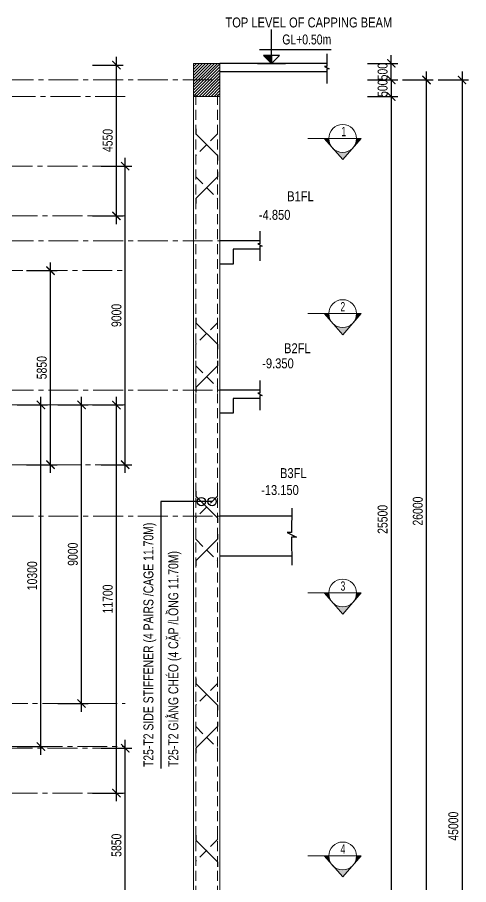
# Model space of a CAD drawing. Header units: millimetres. Extents: x 2611025 to 4139346, y -89870 to 101087.
# Drawn here: x 3164265 to 3177877, y -24263 to 1887 of the extents above; entities that cross this region are included whole.
import ezdxf
from ezdxf.enums import TextEntityAlignment as Align

# ---------------------------------------------------------------- set-up
doc = ezdxf.new("R2010")
doc.units = ezdxf.units.MM
doc.header["$LTSCALE"] = 1200
doc.header["$PDMODE"] = 35
doc.linetypes.add('CENTER2', pattern=[1.125, 0.75, -0.125, 0.125, -0.125])
doc.linetypes.add('HIDDEN', pattern=[0.375, 0.25, -0.125])
for name, color, linetype, lineweight in [('1', 9, 'Continuous', 13), ('BOUND', 3, 'Continuous', 20), ('CODE', 3, 'Continuous', 15), ('ENOTE', 2, 'Continuous', 15), ('Grid line', 160, 'CENTER2', 5), ('HIDE', 8, 'HIDDEN', 13), ('K-THUOC', 1, 'Continuous', 18), ('LEADER', 8, 'Continuous', 9), ('S-Beam - Cont', 60, 'Continuous', 25), ('T2CO', 4, 'Continuous', 30), ('T2HI', 4, 'HIDDEN', 13), ('TEXTVN', 2, 'Continuous', 20)]:
    doc.layers.add(name, color=color, linetype=linetype, lineweight=lineweight)
for name, color, linetype in [('CDC.02.DIM', 1, 'Continuous'), ('CDC.06.TEXT', 2, 'Continuous'), ('CDC.10.HATCH', 251, 'Continuous'), ('Q-Dim-line', 75, 'Continuous')]:
    doc.layers.add(name, color=color, linetype=linetype)
doc.styles.add('DB_Arial', font='arial.ttf', dxfattribs={"width": 0.8})
doc.styles.add('SMTEXT', font='arial.ttf', dxfattribs={"width": 0.75})
doc.styles.add('TEXTVN', font='VHELVCN.TTF', dxfattribs={"width": 0.8})
doc.dimstyles.new('BSV1-100', dxfattribs={"dimtxt": 300, "dimasz": 250, "dimexe": 200, "dimexo": 0, "dimgap": 108, "dimtad": 1, "dimdec": 0, "dimdsep": 46, "dimtxsty": 'SMTEXT', "dimblk": 'ARCHTICK', "dimcen": 100, "dimdle": 250, "dimclrd": 256, "dimclre": 256, "dimclrt": 1, "dimadec": 0, "dimazin": 0, "dimtfac": 1, "dimtdec": 0, "dimtix": 1, "dimtmove": 2, "dimatfit": 3, "dimfxl": 720, "dimfxlon": 1, "dimtolj": 1, "dimtzin": 0, "dimarcsym": 0})
doc.dimstyles.new('BSV25', dxfattribs={"dimtxt": 300, "dimasz": 250, "dimexe": 200, "dimexo": 0, "dimgap": 108, "dimtad": 1, "dimdec": 0, "dimlfac": 0.25, "dimdsep": 46, "dimtxsty": 'SMTEXT', "dimblk": 'ARCHTICK', "dimcen": 100, "dimdle": 250, "dimclrd": 256, "dimclre": 256, "dimclrt": 2, "dimadec": 0, "dimazin": 0, "dimtfac": 1, "dimtdec": 0, "dimtix": 1, "dimtmove": 2, "dimatfit": 3, "dimfxl": 800, "dimfxlon": 1, "dimtolj": 1, "dimtzin": 0, "dimarcsym": 0})

# ---------------------------------------------------------------- blocks, each defined once
blk = doc.blocks.new('_ArchTick')
at = {"color": 0, "linetype": 'ByBlock', "const_width": 0.15}
blk.add_lwpolyline([(-0.5, -0.5), (0.5, 0.5)], dxfattribs=at)
blk = doc.blocks.new('tag_cd')
at = {"layer": 'CDC.10.HATCH'}
blk.add_hatch(color=256, dxfattribs=at).paths.add_polyline_path([(180, 240), (420, 0), (420, 240)])
at = {"layer": 'CDC.02.DIM'}
for points in [[(420, 240), (420, 0), (660, 240), (180, 240), (420, 0), (420, 1020)], [(60, 420), (2220, 420)], [(0, 0), (840, 0)]]:
    blk.add_lwpolyline(points, dxfattribs=at)
at = {"layer": 'CDC.06.TEXT', "ltscale": 0.5, "style": 'SMTEXT', "width": 0.75}
blk.add_attdef('CD', text='', height=300, dxfattribs=at).set_placement((2220, 570), align=Align.RIGHT)
blk = doc.blocks.new('*D642')
at = {"layer": 'Defpoints', "color": 0, "transparency": 16777216}
for p in [(3135826, 0), (3135263, -4850), (3170377, -4850)]:
    blk.add_point(p, dxfattribs=at)
at = {"layer": 'K-THUOC', "lineweight": -2, "transparency": 16777216}
for p, q in [((3135826, 0), (3135063, 0)), ((3135263, 250), (3135263, -5100)), ((3135983, -4850), (3135063, -4850))]:
    blk.add_line(p, q, dxfattribs=at)
at = {"layer": 'K-THUOC', "lineweight": -2, "transparency": 16777216, "xscale": 250, "yscale": 250, "zscale": 250}
for p, rotation in [((3135263, 0), 90), ((3135263, -4850), 270)]:
    blk.add_blockref('_ArchTick', p, dxfattribs=dict(at, rotation=rotation))
at = {"layer": 'K-THUOC', "color": 1, "transparency": 16777216, "insert": (3135002, -2425), "char_height": 300, "attachment_point": 5, "rotation": 90, "style": 'SMTEXT'}
blk.add_mtext('\\A1;4850', dxfattribs=at)
blk = doc.blocks.new('*D643')
at = {"layer": 'Defpoints', "color": 0, "transparency": 16777216}
for p in [(3170377, -4850), (3135263, -9350), (3170377, -9350)]:
    blk.add_point(p, dxfattribs=at)
at = {"layer": 'K-THUOC', "lineweight": -2, "transparency": 16777216}
for p, q in [((3135263, -4600), (3135263, -9600)), ((3135983, -4850), (3135063, -4850)), ((3135983, -9350), (3135063, -9350))]:
    blk.add_line(p, q, dxfattribs=at)
at = {"layer": 'K-THUOC', "lineweight": -2, "transparency": 16777216, "xscale": 250, "yscale": 250, "zscale": 250}
for p, rotation in [((3135263, -4850), 90), ((3135263, -9350), 270)]:
    blk.add_blockref('_ArchTick', p, dxfattribs=dict(at, rotation=rotation))
at = {"layer": 'K-THUOC', "color": 1, "transparency": 16777216, "insert": (3135002, -7100), "char_height": 300, "attachment_point": 5, "rotation": 90, "style": 'SMTEXT'}
blk.add_mtext('\\A1;4500', dxfattribs=at)
blk = doc.blocks.new('*D644')
at = {"layer": 'Defpoints', "color": 0, "transparency": 16777216}
for p in [(3170377, -9350), (3135263, -13150), (3170377, -13150)]:
    blk.add_point(p, dxfattribs=at)
at = {"layer": 'K-THUOC', "lineweight": -2, "transparency": 16777216}
for p, q in [((3135263, -9100), (3135263, -13400)), ((3135983, -9350), (3135063, -9350)), ((3135983, -13150), (3135063, -13150))]:
    blk.add_line(p, q, dxfattribs=at)
at = {"layer": 'K-THUOC', "lineweight": -2, "transparency": 16777216, "xscale": 250, "yscale": 250, "zscale": 250}
for p, rotation in [((3135263, -9350), 90), ((3135263, -13150), 270)]:
    blk.add_blockref('_ArchTick', p, dxfattribs=dict(at, rotation=rotation))
at = {"layer": 'K-THUOC', "color": 1, "transparency": 16777216, "insert": (3135002, -11250), "char_height": 300, "attachment_point": 5, "rotation": 90, "style": 'SMTEXT'}
blk.add_mtext('\\A1;3800', dxfattribs=at)
blk = doc.blocks.new('*D653')
at = {"layer": 'Defpoints', "color": 0, "transparency": 16777216}
for p in [(3156437, -20150), (3167517, -20150), (3156437, -26000)]:
    blk.add_point(p, dxfattribs=at)
at = {"layer": 'K-THUOC', "lineweight": -2, "transparency": 16777216}
for p, q in [((3167517, -26250), (3167517, -19900)), ((3166797, -20150), (3167717, -20150)), ((3166797, -26000), (3167717, -26000))]:
    blk.add_line(p, q, dxfattribs=at)
at = {"layer": 'K-THUOC', "lineweight": -2, "transparency": 16777216, "xscale": 250, "yscale": 250, "zscale": 250}
for p, rotation in [((3167517, -20150), 90), ((3167517, -26000), 270)]:
    blk.add_blockref('_ArchTick', p, dxfattribs=dict(at, rotation=rotation))
at = {"layer": 'K-THUOC', "color": 1, "transparency": 16777216, "insert": (3167256, -23075), "char_height": 300, "attachment_point": 5, "rotation": 90, "style": 'SMTEXT'}
blk.add_mtext('\\A1;5850', dxfattribs=at)
blk = doc.blocks.new('*D654')
at = {"layer": 'Defpoints', "color": 0, "transparency": 16777216}
for p in [(3156587, -9800), (3167253, -9800), (3156587, -21500)]:
    blk.add_point(p, dxfattribs=at)
at = {"layer": 'K-THUOC', "lineweight": -2, "transparency": 16777216}
for p, q in [((3167253, -21750), (3167253, -9550)), ((3166533, -9800), (3167453, -9800)), ((3166533, -21500), (3167453, -21500))]:
    blk.add_line(p, q, dxfattribs=at)
at = {"layer": 'K-THUOC', "lineweight": -2, "transparency": 16777216, "xscale": 250, "yscale": 250, "zscale": 250}
for p, rotation in [((3167253, -9800), 90), ((3167253, -21500), 270)]:
    blk.add_blockref('_ArchTick', p, dxfattribs=dict(at, rotation=rotation))
at = {"layer": 'K-THUOC', "color": 1, "transparency": 16777216, "insert": (3166992, -15650), "char_height": 300, "attachment_point": 5, "rotation": 90, "style": 'SMTEXT'}
blk.add_mtext('\\A1;11700', dxfattribs=at)
blk = doc.blocks.new('*D655')
at = {"layer": 'Defpoints', "color": 0, "transparency": 16777216}
for p in [(3156437, -2600), (3167517, -2600), (3156437, -11600)]:
    blk.add_point(p, dxfattribs=at)
at = {"layer": 'K-THUOC', "lineweight": -2, "transparency": 16777216}
for p, q in [((3167517, -11850), (3167517, -2350)), ((3166797, -2600), (3167717, -2600)), ((3166797, -11600), (3167717, -11600))]:
    blk.add_line(p, q, dxfattribs=at)
at = {"layer": 'K-THUOC', "lineweight": -2, "transparency": 16777216, "xscale": 250, "yscale": 250, "zscale": 250}
for p, rotation in [((3167517, -2600), 90), ((3167517, -11600), 270)]:
    blk.add_blockref('_ArchTick', p, dxfattribs=dict(at, rotation=rotation))
at = {"layer": 'K-THUOC', "color": 1, "transparency": 16777216, "insert": (3167256, -7100), "char_height": 300, "attachment_point": 5, "rotation": 90, "style": 'SMTEXT'}
blk.add_mtext('\\A1;9000', dxfattribs=at)
blk = doc.blocks.new('*D656')
at = {"layer": 'Defpoints', "color": 0, "transparency": 16777216}
for p in [(3156637, 450), (3167253, 450), (3156587, -4100)]:
    blk.add_point(p, dxfattribs=at)
at = {"layer": 'K-THUOC', "lineweight": -2, "transparency": 16777216}
for p, q in [((3167253, -4350), (3167253, 700)), ((3166533, 450), (3167453, 450)), ((3166533, -4100), (3167453, -4100))]:
    blk.add_line(p, q, dxfattribs=at)
at = {"layer": 'K-THUOC', "lineweight": -2, "transparency": 16777216, "xscale": 250, "yscale": 250, "zscale": 250}
for p, rotation in [((3167253, 450), 90), ((3167253, -4100), 270)]:
    blk.add_blockref('_ArchTick', p, dxfattribs=dict(at, rotation=rotation))
at = {"layer": 'K-THUOC', "color": 1, "transparency": 16777216, "insert": (3166992, -1825), "char_height": 300, "attachment_point": 5, "rotation": 90, "style": 'SMTEXT'}
blk.add_mtext('\\A1;4550', dxfattribs=at)
blk = doc.blocks.new('*D657')
at = {"layer": 'Defpoints', "color": 0, "transparency": 16777216}
for p in [(3156287, -9800), (3164975, -9800), (3156337, -20100)]:
    blk.add_point(p, dxfattribs=at)
at = {"layer": 'K-THUOC', "lineweight": -2, "transparency": 16777216}
for p, q in [((3164975, -20350), (3164975, -9550)), ((3164255, -9800), (3165175, -9800)), ((3164255, -20100), (3165175, -20100))]:
    blk.add_line(p, q, dxfattribs=at)
at = {"layer": 'K-THUOC', "lineweight": -2, "transparency": 16777216, "xscale": 250, "yscale": 250, "zscale": 250}
for p, rotation in [((3164975, -9800), 90), ((3164975, -20100), 270)]:
    blk.add_blockref('_ArchTick', p, dxfattribs=dict(at, rotation=rotation))
at = {"layer": 'K-THUOC', "color": 1, "transparency": 16777216, "insert": (3164714, -14950), "char_height": 300, "attachment_point": 5, "rotation": 90, "style": 'SMTEXT'}
blk.add_mtext('\\A1;10300', dxfattribs=at)
blk = doc.blocks.new('*D658')
at = {"layer": 'Defpoints', "color": 0, "transparency": 16777216}
for p in [(3155987, -9800), (3166202, -9800), (3155987, -18800)]:
    blk.add_point(p, dxfattribs=at)
at = {"layer": 'K-THUOC', "lineweight": -2, "transparency": 16777216}
for p, q in [((3166202, -19050), (3166202, -9550)), ((3165482, -9800), (3166402, -9800)), ((3165482, -18800), (3166402, -18800))]:
    blk.add_line(p, q, dxfattribs=at)
at = {"layer": 'K-THUOC', "lineweight": -2, "transparency": 16777216, "xscale": 250, "yscale": 250, "zscale": 250}
for p, rotation in [((3166202, -9800), 90), ((3166202, -18800), 270)]:
    blk.add_blockref('_ArchTick', p, dxfattribs=dict(at, rotation=rotation))
at = {"layer": 'K-THUOC', "color": 1, "transparency": 16777216, "insert": (3165940, -14300), "char_height": 300, "attachment_point": 5, "rotation": 90, "style": 'SMTEXT'}
blk.add_mtext('\\A1;9000', dxfattribs=at)
blk = doc.blocks.new('SIGSEC')
at = {"layer": '1', "lineweight": 9}
h = blk.add_hatch(color=256, dxfattribs=at)
h.dxf.hatch_style = 1
h.paths.add_polyline_path([(-420, 0), (-560, 0), (-315, -278, -0.182676)])
h = blk.add_hatch(color=256, dxfattribs=at)
h.dxf.hatch_style = 1
h.paths.add_polyline_path([(560, 0), (420, 0, -0.182676), (315, -278)])
h = blk.add_hatch(color=256, dxfattribs=at)
h.dxf.hatch_style = 1
h.paths.add_polyline_path([(315, -278, -0.451416), (-315, -278), (0, -635)])
at = {"layer": '1', "lineweight": 9, "elevation": 0}
blk.add_lwpolyline([(1050, 0), (-560, 0), (0, -635), (560, 0)], dxfattribs=at)
at = {"layer": '1', "lineweight": 9}
blk.add_circle((0, 0), 420, dxfattribs=at)
at = {"layer": 'BOUND', "lineweight": 9, "style": 'TEXTVN', "width": 0.8}
blk.add_attdef('SEC', text='', height=280, dxfattribs=at).set_placement((0, 210, 0), align=Align.MIDDLE_CENTER)
blk = doc.blocks.new('*D673')
at = {"layer": 'Defpoints', "color": 0, "transparency": 16777216}
for p in [(3170377, 500), (3175544, 500), (3170377, 0)]:
    blk.add_point(p, dxfattribs=at)
at = {"layer": 'K-THUOC', "lineweight": -2, "transparency": 16777216}
for p, q in [((3175544, 500), (3175544, 750)), ((3174824, 500), (3175744, 500)), ((3175544, 0), (3175544, 500)), ((3174824, 0), (3175744, 0)), ((3175544, 0), (3175544, -250))]:
    blk.add_line(p, q, dxfattribs=at)
at = {"layer": 'K-THUOC', "lineweight": -2, "transparency": 16777216, "xscale": 250, "yscale": 250, "zscale": 250}
for p, rotation in [((3175544, 500), 270), ((3175544, 0), 90)]:
    blk.add_blockref('_ArchTick', p, dxfattribs=dict(at, rotation=rotation))
at = {"layer": 'K-THUOC', "color": 1, "transparency": 16777216, "insert": (3175283, 250), "char_height": 300, "attachment_point": 5, "rotation": 90, "style": 'SMTEXT'}
blk.add_mtext('\\A1;500', dxfattribs=at)
blk = doc.blocks.new('*D674')
at = {"layer": 'Defpoints', "color": 0, "transparency": 16777216}
for p in [(3170377, 0), (3170377, -500), (3175544, -500)]:
    blk.add_point(p, dxfattribs=at)
at = {"layer": 'K-THUOC', "lineweight": -2, "transparency": 16777216}
for p, q in [((3174824, 0), (3175744, 0)), ((3175544, 0), (3175544, 250)), ((3175544, 0), (3175544, -500)), ((3174824, -500), (3175744, -500)), ((3175544, -500), (3175544, -750))]:
    blk.add_line(p, q, dxfattribs=at)
at = {"layer": 'K-THUOC', "lineweight": -2, "transparency": 16777216, "xscale": 250, "yscale": 250, "zscale": 250}
for p, rotation in [((3175544, 0), 270), ((3175544, -500), 90)]:
    blk.add_blockref('_ArchTick', p, dxfattribs=dict(at, rotation=rotation))
at = {"layer": 'K-THUOC', "color": 1, "transparency": 16777216, "insert": (3175283, -250), "char_height": 300, "attachment_point": 5, "rotation": 90, "style": 'SMTEXT'}
blk.add_mtext('\\A1;500', dxfattribs=at)
blk = doc.blocks.new('*D675')
at = {"layer": 'Defpoints', "color": 0, "transparency": 16777216}
for p in [(3170377, -500), (3164830, -26000), (3175544, -26000)]:
    blk.add_point(p, dxfattribs=at)
at = {"layer": 'K-THUOC', "lineweight": -2, "transparency": 16777216}
for p, q in [((3175544, -250), (3175544, -26250)), ((3174824, -500), (3175744, -500)), ((3174824, -26000), (3175744, -26000))]:
    blk.add_line(p, q, dxfattribs=at)
at = {"layer": 'K-THUOC', "lineweight": -2, "transparency": 16777216, "xscale": 250, "yscale": 250, "zscale": 250}
for p, rotation in [((3175544, -500), 90), ((3175544, -26000), 270)]:
    blk.add_blockref('_ArchTick', p, dxfattribs=dict(at, rotation=rotation))
at = {"layer": 'K-THUOC', "color": 1, "transparency": 16777216, "insert": (3175283, -13250), "char_height": 300, "attachment_point": 5, "rotation": 90, "style": 'SMTEXT'}
blk.add_mtext('\\A1;25500', dxfattribs=at)
blk = doc.blocks.new('*D677')
at = {"layer": 'Defpoints', "color": 0, "transparency": 16777216}
for p in [(3169577, 0), (3176605, 0), (3164830, -26000)]:
    blk.add_point(p, dxfattribs=at)
at = {"layer": 'K-THUOC', "lineweight": -2, "transparency": 16777216}
for p, q in [((3175885, 0), (3176805, 0)), ((3176605, -26250), (3176605, 250)), ((3175885, -26000), (3176805, -26000))]:
    blk.add_line(p, q, dxfattribs=at)
at = {"layer": 'K-THUOC', "lineweight": -2, "transparency": 16777216, "xscale": 250, "yscale": 250, "zscale": 250}
for p, rotation in [((3176605, 0), 90), ((3176605, -26000), 270)]:
    blk.add_blockref('_ArchTick', p, dxfattribs=dict(at, rotation=rotation))
at = {"layer": 'K-THUOC', "color": 1, "transparency": 16777216, "insert": (3176344, -13000), "char_height": 300, "attachment_point": 5, "rotation": 90, "style": 'SMTEXT'}
blk.add_mtext('\\A1;26000', dxfattribs=at)
blk = doc.blocks.new('*D678')
at = {"layer": 'Defpoints', "color": 0, "transparency": 16777216}
for p in [(3169577, 0), (3169577, -45000), (3177677, -45000)]:
    blk.add_point(p, dxfattribs=at)
at = {"layer": 'K-THUOC', "lineweight": -2, "transparency": 16777216}
for p, q in [((3176957, 0), (3177877, 0)), ((3177677, 250), (3177677, -45250)), ((3176957, -45000), (3177877, -45000))]:
    blk.add_line(p, q, dxfattribs=at)
at = {"layer": 'K-THUOC', "lineweight": -2, "transparency": 16777216, "xscale": 250, "yscale": 250, "zscale": 250}
for p, rotation in [((3177677, 0), 90), ((3177677, -45000), 270)]:
    blk.add_blockref('_ArchTick', p, dxfattribs=dict(at, rotation=rotation))
at = {"layer": 'K-THUOC', "color": 1, "transparency": 16777216, "insert": (3177416, -22500), "char_height": 300, "attachment_point": 5, "rotation": 90, "style": 'SMTEXT'}
blk.add_mtext('\\A1;45000', dxfattribs=at)
blk = doc.blocks.new('*D681')
at = {"layer": 'Defpoints', "color": 0, "transparency": 16777216}
for p in [(3156187, -5750), (3165265, -5750), (3156487, -11600)]:
    blk.add_point(p, dxfattribs=at)
at = {"layer": 'K-THUOC', "lineweight": -2, "transparency": 16777216}
for p, q in [((3164545, -5750), (3165465, -5750)), ((3165265, -11850), (3165265, -5500)), ((3164545, -11600), (3165465, -11600))]:
    blk.add_line(p, q, dxfattribs=at)
at = {"layer": 'K-THUOC', "lineweight": -2, "transparency": 16777216, "xscale": 250, "yscale": 250, "zscale": 250}
for p, rotation in [((3165265, -5750), 90), ((3165265, -11600), 270)]:
    blk.add_blockref('_ArchTick', p, dxfattribs=dict(at, rotation=rotation))
at = {"layer": 'K-THUOC', "color": 1, "transparency": 16777216, "insert": (3165004, -8675), "char_height": 300, "attachment_point": 5, "rotation": 90, "style": 'SMTEXT'}
blk.add_mtext('\\A1;5850', dxfattribs=at)

msp = doc.modelspace()

# ---------------------------------------------------------------- hatches: boundary and pattern name
at = {"layer": 'CDC.10.HATCH'}
h = msp.add_hatch(dxfattribs=at)
h.set_pattern_fill('ANSI31', color=256, scale=20)
h.set_pattern_definition([(45, (382718.86, -9756.33), (-44.9012806, 44.9012806), [])])
h.paths.add_polyline_path([(3169576.6, -500), (3170376.6, -500), (3170376.6, 500), (3169576.6, 500)])

# ---------------------------------------------------------------- linework, layer by layer
at = {"layer": 'BOUND'}
for points in [[(3169576.6, -500), (3170376.6, -500), (3170376.6, 500), (3169576.6, 500)], [(3169576.6, -45000), (3170376.6, -45000), (3170376.6, -500), (3169576.6, -500)]]:
    msp.add_lwpolyline(points, close=True, dxfattribs=at)
at = {"layer": 'BOUND', "lineweight": 20}
msp.add_lwpolyline([(3170376.6, -4350), (3170376.6, -500), (3169576.6, -500), (3169576.6, -45000), (3170376.6, -45000), (3170376.6, -19550)], dxfattribs=at)
at = {"layer": 'CODE'}
for points in [[(3171026.2, -4850, 0, 0, 0), (3172100.2, -4850, 0, 0, 0), (3171563.2, -4850, 0, 660, 0), (3171563.2, -4520, 0, 0, 0), (3171563.2, -4320, 0, 0, 0), (3172563.2, -4320, 0, 0, 0)], [(3171026.2, -9350, 0, 0, 0), (3172100.2, -9350, 0, 0, 0), (3171563.2, -9350, 0, 660, 0), (3171563.2, -9020, 0, 0, 0), (3171563.2, -8820, 0, 0, 0), (3172563.2, -8820, 0, 0, 0)], [(3171026.2, -13150, 0, 0, 0), (3172100.2, -13150, 0, 0, 0), (3171563.2, -13150, 0, 660, 0), (3171563.2, -12820, 0, 0, 0), (3171563.2, -12620, 0, 0, 0), (3172563.2, -12620, 0, 0, 0)]]:
    msp.add_lwpolyline(points, format="xyseb", dxfattribs=at)
at = {"layer": 'Grid line', "color": 2}
for p, q in [((3131454.1, 0), (3170376.6, 0)), ((3131454.1, -4850), (3170376.6, -4850)), ((3131454.1, -9350), (3170376.6, -9350)), ((3131454.1, -13150), (3170376.6, -13150))]:
    msp.add_line(p, q, dxfattribs=at)
at = {"layer": 'Grid line'}
for p, q in [((3167516.7, -500), (3136223.4, -500)), ((3153027, -2600.3), (3167516.7, -2600.3)), ((3153177, -4100.3), (3167516.7, -4100.3)), ((3152727, -5750.3), (3167516.7, -5750.3)), ((3152577, -9800.3), (3167516.7, -9800.3)), ((3167516.7, -11600.3), (3152727, -11600.3)), ((3152877, -18800), (3167516.7, -18800)), ((3152577, -20100), (3167516.7, -20100)), ((3153027, -20150), (3167516.7, -20150)), ((3153177, -21500), (3167516.7, -21500))]:
    msp.add_line(p, q, dxfattribs=at)
at = {"layer": 'HIDE'}
for p, q in [((3169651.6, -450), (3169651.6, -44800)), ((3170301.6, -450), (3170301.6, -44800))]:
    msp.add_line(p, q, dxfattribs=at)
at = {"layer": 'Q-Dim-line'}
for points in [[(3173600.1, 790.7), (3173600.1, 409.7), (3173533, 409.7), (3173671.8, 339), (3173600.1, 339), (3173600.1, -108.2)], [(3171580.6, -4559.3), (3171580.6, -4940.3), (3171513.5, -4940.3), (3171652.3, -5011), (3171580.6, -5011), (3171580.6, -5458.2)], [(3171580.6, -9059.3), (3171580.6, -9440.3), (3171513.5, -9440.3), (3171652.3, -9511), (3171580.6, -9511), (3171580.6, -9958.2)], [(3172541.5, -12911.4), (3172537, -13641.9), (3172402.8, -13641.9), (3172680.3, -13783.2), (3172537, -13783.2), (3172541.5, -14626.3)]]:
    msp.add_lwpolyline(points, dxfattribs=at)
at = {"layer": 'S-Beam - Cont'}
for points in [[(3173593.3, 500), (3171900, 500), (3171900, 500), (3170376.6, 500)], [(3170376.6, 250), (3172150, 250), (3172150, 250), (3173593.3, 250)], [(3171573.8, -4850), (3170376.6, -4850)], [(3171573.8, -5100), (3170776.6, -5100), (3170776.6, -5550), (3170376.6, -5550)], [(3171573.8, -9350), (3170376.6, -9350)], [(3171573.8, -9600), (3170776.6, -9600), (3170776.6, -10050), (3170376.6, -10050)], [(3172541.5, -13150), (3170376.6, -13150)], [(3170376.6, -14350), (3172541.5, -14350)]]:
    msp.add_lwpolyline(points, dxfattribs=at)
at = {"layer": 'T2CO'}
for points in [[(3169651.6, -1475), (3169651.6, -1625), (3170301.6, -2275), (3170301.6, -2425)], [(3170301.6, -2775), (3170301.6, -2925), (3169651.6, -3575), (3169651.6, -3725)], [(3169651.6, -7170.1), (3169651.6, -7320.1), (3170301.6, -7970.1), (3170301.6, -8120.1)], [(3170301.6, -8470.1), (3170301.6, -8620.1), (3169651.6, -9270.1), (3169651.6, -9420.1)], [(3169651.6, -12400.5), (3169651.6, -12550.5), (3170301.6, -13200.5), (3170301.6, -13350.5)], [(3170301.6, -13700.5), (3170301.6, -13850.5), (3169651.6, -14500.5), (3169651.6, -14650.5)], [(3169651.6, -18049.5), (3169651.6, -18199.5), (3170301.6, -18849.5), (3170301.6, -18999.5)], [(3170301.6, -19349.5), (3170301.6, -19499.5), (3169651.6, -20149.5), (3169651.6, -20299.5)], [(3169651.6, -22772.9), (3169651.6, -22922.9), (3170301.6, -23572.9), (3170301.6, -23722.9)]]:
    msp.add_lwpolyline(points, dxfattribs=at)
at = {"layer": 'T2HI'}
for points in [[(3170301.6, -1475), (3170301.6, -1625), (3169651.6, -2275), (3169651.6, -2425)], [(3169651.6, -2775), (3169651.6, -2925), (3170301.6, -3575), (3170301.6, -3725)], [(3170301.6, -7170.1), (3170301.6, -7320.1), (3169651.6, -7970.1), (3169651.6, -8120.1)], [(3169651.6, -8470.1), (3169651.6, -8620.1), (3170301.6, -9270.1), (3170301.6, -9420.1)], [(3170301.6, -12400.5), (3170301.6, -12550.5), (3169651.6, -13200.5), (3169651.6, -13350.5)], [(3169651.6, -13700.5), (3169651.6, -13850.5), (3170301.6, -14500.5), (3170301.6, -14650.5)], [(3170301.6, -18049.5), (3170301.6, -18199.5), (3169651.6, -18849.5), (3169651.6, -18999.5)], [(3169651.6, -19349.5), (3169651.6, -19499.5), (3170301.6, -20149.5), (3170301.6, -20299.5)], [(3170301.6, -22750.5), (3170301.6, -22900.5), (3169651.6, -23550.5), (3169651.6, -23700.5)]]:
    msp.add_lwpolyline(points, dxfattribs=at)

# ---------------------------------------------------------------- block references
at = {"layer": '1', "lineweight": 20}
ref = msp.add_blockref('SIGSEC', (3174077.5, -1765.4), dxfattribs=dict(at, xscale=-1))
ref.add_attrib('SEC', '1', dxfattribs={"layer": 'BOUND', "lineweight": 9, "height": 280, "style": 'TEXTVN', "width": 0.8}).set_placement((3174111.5, -1555.4, 0), align=Align.MIDDLE_CENTER)
ref = msp.add_blockref('SIGSEC', (3174077.5, -7045.4), dxfattribs=dict(at, xscale=-1))
ref.add_attrib('SEC', '2', dxfattribs={"layer": 'BOUND', "lineweight": 9, "height": 280, "style": 'TEXTVN', "width": 0.8}).set_placement((3174081.6, -6835.4, 0), align=Align.MIDDLE_CENTER)
ref = msp.add_blockref('SIGSEC', (3174077.5, -15469), dxfattribs=dict(at, xscale=-1))
ref.add_attrib('SEC', '3', dxfattribs={"layer": 'BOUND', "lineweight": 9, "height": 280, "style": 'TEXTVN', "width": 0.8}).set_placement((3174084, -15259, 0), align=Align.MIDDLE_CENTER)
ref = msp.add_blockref('SIGSEC', (3174077.5, -23397.2, 0), dxfattribs=dict(at, xscale=-1))
ref.add_attrib('SEC', '4', dxfattribs={"layer": 'BOUND', "lineweight": 9, "height": 280, "style": 'TEXTVN', "width": 0.8}).set_placement((3174085.2, -23187.2, 0), align=Align.MIDDLE_CENTER)
at = {"layer": 'ENOTE'}
msp.add_blockref('tag_cd', (3171511.9, 500), dxfattribs=at).add_auto_attribs({'CD': 'GL+0.50m'})

# ---------------------------------------------------------------- texts
at = {"layer": 'ENOTE', "style": 'DB_Arial', "width": 0.8}
for s, p in [('-4.850', (3171550.5, -4216.9)), ('-9.350', (3171650.7, -8696.4)), ('-13.150', (3171617.7, -12514.8))]:
    msp.add_text(s, height=300, dxfattribs=at).set_placement(p)
at = {"layer": 'TEXTVN', "style": 'DB_Arial', "width": 0.8}
for s, p in [('TOP LEVEL OF CAPPING BEAM', (3170541.5, 1582.8)), ('B1FL', (3172403.9, -3657.9)), ('B2FL', (3172309.4, -8240.2)), ('B3FL', (3172187.4, -12004.4))]:
    msp.add_text(s, height=300, dxfattribs=at).set_placement(p)
at = {"layer": 'TEXTVN', "lineweight": 20, "style": 'SMTEXT', "width": 0.75}
for s, p in [('T25-T2 SIDE STIFFENER (4 PAIRS /CAGE 11.70M)', (3168369.5, -20717.4)), ('T25-T2 GIẰNG CHÉO (4 CẶP /LỒNG 11.70M)', (3169119.5, -20717.4))]:
    msp.add_text(s, height=300, rotation=90, dxfattribs=at).set_placement(p)

# ---------------------------------------------------------------- dimensions: what is measured, and where the dimension line sits
at = {"layer": 'K-THUOC'}
for base, p1, p2, picture, middle in [((3167253.5, 450), (3156587, -4100.3), (3156637, 450), '*D656', (3166992.3, -1825.2)), ((3175544.5, 500), (3170376.6, 0), (3170376.6, 500), '*D673', (3175283.3, 250)), ((3135263.4, -4850), (3135825.8, 0), (3170376.6, -4850), '*D642', (3135002.2, -2425)), ((3176605.3, 0), (3164829.9, -26000), (3169576.6, 0), '*D677', (3176344.1, -13000)), ((3177677.2, -45000), (3169576.6, 0), (3169576.6, -45000), '*D678', (3177416.1, -22500)), ((3175544.5, -500), (3170376.6, 0), (3170376.6, -500), '*D674', (3175283.3, -250)), ((3175544.5, -26000), (3170376.6, -500), (3164829.9, -26000), '*D675', (3175283.3, -13250)), ((3167516.7, -2600.3), (3156437, -11600.3), (3156437, -2600.3), '*D655', (3167255.5, -7100.3)), ((3135263.4, -9350), (3170376.6, -4850), (3170376.6, -9350), '*D643', (3135002.2, -7100)), ((3165265.2, -5750.3), (3156487, -11600.3), (3156187, -5750.3), '*D681', (3165004, -8675.3)), ((3135263.4, -13150), (3170376.6, -9350), (3170376.6, -13150), '*D644', (3135002.1, -11250)), ((3166201.5, -9800.3), (3155987, -18800), (3155987, -9800.3), '*D658', (3165940.4, -14300.2)), ((3164975.2, -9800.3), (3156337, -20100), (3156287, -9800.3), '*D657', (3164713.9, -14950.2)), ((3167253.5, -9800.3), (3156587, -21500), (3156587, -9800.3), '*D654', (3166992.3, -15650.2)), ((3167516.7, -20150), (3156437, -26000), (3156437, -20150), '*D653', (3167255.5, -23075))]:
    dim = msp.add_linear_dim(base=base, p1=p1, p2=p2, angle=90, dimstyle='BSV1-100', dxfattribs=at)
    dim.commit()
    dim.dimension.update_dxf_attribs({"geometry": picture, "text_midpoint": middle})

# ---------------------------------------------------------------- leaders
at = {"layer": 'LEADER'}
for points in [[(3170139.1, -12713), (3168596.5, -12713), (3168596.5, -20713)], [(3169814.1, -12713), (3168596.5, -12713), (3168596.5, -20765.4)]]:
    msp.add_leader(points, dimstyle='BSV25', override={"dimldrblk": 'Origin'}, dxfattribs=at)

doc.saveas('drawing.dxf')
